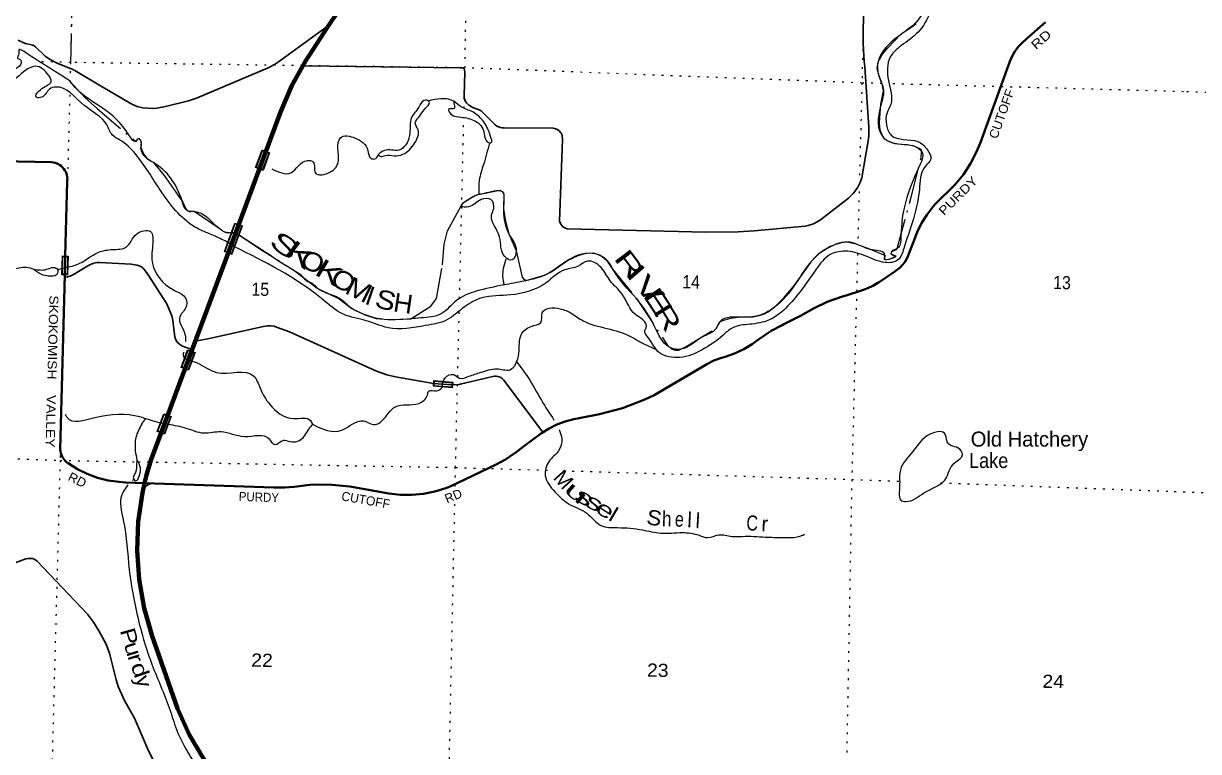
# Model space of a CAD drawing. Header units: feet. Extents: x -751810 to -497223, y -177792 to 12311.
# Drawn here: x -545283 to -529671, y -69931 to -60266 of the extents above; entities that cross this region are included whole.
import ezdxf
from ezdxf.enums import TextEntityAlignment as Align

# ---------------------------------------------------------------- set-up
doc = ezdxf.new("R2010")
doc.units = ezdxf.units.FT
doc.header["$LTSCALE"] = 80
doc.linetypes.add('DOT_DASHED', pattern=[7.7, 5, -1.2, 0.3, -1.2])
doc.linetypes.add('DOTTED', pattern=[1.5, 0.3, -1.2])
for name, color, linetype, lineweight in [('20', 7, 'Continuous', 70), ('25', 7, 'Continuous', 25), ('26', 7, 'Continuous', 40), ('29', 7, 'Continuous', 25), ('31', 7, 'Continuous', 13), ('39', 7, 'Continuous', 13), ('44', 7, 'DOT_DASHED', 13), ('57', 7, 'Continuous', 13), ('61', 7, 'Continuous', 13), ('7', 7, 'DOTTED', 13)]:
    doc.layers.add(name, color=color, linetype=linetype, lineweight=lineweight)
doc.layers.add('27', color=7, linetype='Continuous')
doc.layers.add('41', color=7, linetype='Continuous')

msp = doc.modelspace()

# ---------------------------------------------------------------- linework, layer by layer
at = {"layer": '20'}
for points in [[(-543673.17, -66366.74), (-543647.76, -66256.23), (-543596.88, -66082.82), (-543581.21, -66040.01), (-543455.31, -65702.54), (-543138.38, -64853.01), (-542564.7, -63315.28), (-542149.79, -62203.11), (-541866.69, -61444.26), (-541716.69, -61091.08), (-541530.6, -60755.51), (-541488.75, -60690.13), (-541244.48, -60315.67), (-540054.5, -58549.89), (-539938.36, -58338.09), (-539844.99, -58115.32), (-539775.42, -57884.01), (-539763.61, -57833.22), (-539650.44, -57340.41), (-539557.05, -56992.54), (-539452.56, -56713.23), (-538498.04, -54596.66), (-538448.7, -54467.88)], [(-538317.46, -73630.11), (-538357.42, -73603.44), (-541220.19, -71692.54), (-541359.99, -71592.87), (-541681.8, -71333.22), (-541843.91, -71179.28), (-542476.27, -70545.75), (-542662.64, -70336.51), (-542887.91, -70031.78), (-543080.1, -69705.17), (-543237.09, -69360.27), (-543570.98, -68400.54), (-543677.14, -68029.29), (-543743.91, -67648.98), (-543770.57, -67263.77), (-543756.81, -66877.89), (-543702.79, -66495.56), (-543673.17, -66366.74)]]:
    msp.add_lwpolyline(points, dxfattribs=at)
at = {"layer": '25'}
msp.add_lwpolyline([(-543695.58, -66464.2), (-543669.04, -66425.81), (-543647.73, -66403.01), (-543621.27, -66386.83), (-543573.23, -66370.1)], dxfattribs=at)
at = {"layer": '26'}
msp.add_line((-544727.1, -63351.61), (-544733.57, -63603.55), dxfattribs=at)
for points in [[(-543673.17, -66366.74), (-541954.4, -66424.57), (-541808.17, -66426.04), (-541687.34, -66415.67), (-541441.58, -66387.8), (-541184.17, -66388.93), (-540945.99, -66414.15), (-540426.73, -66505.22), (-540274.37, -66522.79), (-540121, -66524.34), (-539968.31, -66509.85), (-539817.98, -66479.48), (-539671.64, -66433.56), (-539614.05, -66410.72), (-539001.34, -66119.09), (-538878.14, -66053.95), (-538762.43, -65976.28), (-538760.06, -65974.51), (-538638.02, -65882.4), (-538400.1, -65704.5), (-538300.28, -65641.35), (-538194.41, -65588.99), (-538083.65, -65547.98), (-537969.21, -65518.77), (-537923, -65510.52), (-537627.5, -65453.15), (-537322.7, -65371.3), (-537028.12, -65258.03), (-536905.28, -65199.91), (-536192.78, -64785.61), (-536109.23, -64742.23), (-536021.6, -64707.83), (-535959.56, -64689.61), (-535833.88, -64646.49), (-535713.39, -64590.48), (-535599.42, -64522.18), (-535518.71, -64463.13), (-535346.96, -64348.23), (-535202.78, -64271.56), (-535178.23, -64258.51), (-535152.78, -64245.54), (-534960.82, -64147.72), (-534786.47, -64047.66), (-534605.07, -63960.67), (-534415.56, -63893.13), (-534339.14, -63872.03), (-534161.95, -63814.68), (-534136.46, -63806.43), (-534111.95, -63798), (-534065.25, -63781.93), (-533996.53, -63749.9), (-533931.53, -63710.87), (-533914.45, -63699), (-533706.43, -63558.91), (-533668.77, -63533.19), (-533634, -63503.68), (-533602.51, -63470.69), (-533574.64, -63434.6), (-533550.69, -63395.79), (-533547.53, -63389.91), (-533471.86, -63200.74), (-533408.19, -63038.02), (-533349.29, -62917.35), (-533278.1, -62803.51), (-533195.4, -62697.73), (-533163.12, -62662), (-532904.3, -62403.75), (-532794.02, -62269.43), (-532698.38, -62124.33), (-532618.44, -61970.02), (-532567.54, -61844.35), (-532176.87, -60768.72), (-532146.36, -60701.26), (-532108.97, -60637.37), (-532065.11, -60577.74), (-532015.25, -60523.01), (-531959.95, -60473.8), (-531957.02, -60471.47), (-531704.43, -60249.4)], [(-544727.1, -63351.61), (-544701.71, -62364.01), (-544700.39, -62351.4), (-544699.83, -62327.76), (-544701.74, -62304.19), (-544706.1, -62280.94), (-544712.87, -62258.28), (-544721.97, -62236.46), (-544733.31, -62215.7), (-544746.75, -62196.24), (-544762.15, -62178.3), (-544779.34, -62162.06), (-544798.14, -62147.71), (-544818.33, -62135.4), (-544839.7, -62125.27), (-544862.01, -62117.42), (-544885.02, -62111.96), (-544908.47, -62108.93), (-548666.13, -62032.5), (-548733.02, -62027.83), (-548756.3, -62025.91)], [(-543673.17, -66366.74), (-543925.5, -66358.25), (-544012.9, -66352.94), (-544157.39, -66331.94), (-544298.89, -66295.95), (-544435.86, -66245.36), (-544566.79, -66180.73), (-544690.24, -66102.78), (-544691.4, -66102.01), (-544710.6, -66087.72), (-544728.2, -66071.5), (-544744.01, -66053.54), (-544757.86, -66034.01), (-544769.59, -66013.15), (-544779.07, -65991.18), (-544786.2, -65968.33), (-544790.91, -65944.87), (-544793.14, -65921.04), (-544733.57, -63603.55)]]:
    msp.add_lwpolyline(points, dxfattribs=at)
at = {"layer": '29'}
for p, q in [((-541228.9, -60291.65), (-541861.63, -60753.12)), ((-539481.9, -60853.58), (-541571.59, -60827.9)), ((-534060.15, -61824.35), (-534145.76, -62312.79)), ((-540338.15, -64956.02), (-539835.02, -65043.29)), ((-538903.98, -64995.54), (-538384.45, -65690.83))]:
    msp.add_line(p, q, dxfattribs=at)
for points in [[(-534111.05, -60769.34), (-534124.62, -60534.5), (-534120.17, -60002.8), (-534111.28, -59887.12), (-534102.38, -59833.73), (-534064.58, -59671.33)], [(-545353.08, -60488.35), (-545261.91, -60529.51), (-545237.45, -60537.3), (-545157.39, -60555.1), (-545141.82, -60561.77), (-545125.15, -60574), (-544992.84, -60697.49), (-544950.58, -60731.97), (-544898.33, -60762.01), (-544828.28, -60795.38), (-544635.93, -60872.14), (-544601.46, -60888.83), (-544259.01, -61093.51)], [(-541861.63, -60753.12), (-541937.45, -60804.29), (-542030.84, -60855.46), (-542982.59, -61255.93), (-543089.33, -61291.53), (-543396.2, -61367.18), (-543511.84, -61389.43), (-543574.1, -61393.87), (-543629.69, -61391.65), (-543698.63, -61384.98), (-543772.01, -61367.18), (-543840.94, -61336.03), (-544259.01, -61093.51)], [(-539481.9, -60853.58), (-539459.99, -60855.4), (-539439.98, -60859.85), (-539424.41, -60868.75), (-539421.08, -60880.99), (-539419.97, -60913.25), (-539428.86, -61220.25), (-539428.3, -61237.75), (-539423.31, -61268.08), (-539414.42, -61291.44), (-539405.79, -61306.44), (-539394.95, -61320.9), (-539382.44, -61333.97), (-539364.39, -61349.28), (-539349.93, -61359.29), (-539333.24, -61369.57), (-539313.24, -61380.43), (-539226.52, -61412.69), (-539211.5, -61419.62), (-539197.61, -61429.38), (-539135.35, -61491.67), (-539015.28, -61611.8), (-538991.36, -61627.08), (-538960.23, -61641.54), (-538946.89, -61645.99), (-538927.99, -61649.33), (-538895.21, -61651.85), (-538245.94, -61656.3), (-538214.21, -61662.67), (-538194.2, -61670.45), (-538166.4, -61690.48), (-538138.61, -61723.85), (-538130.83, -61738.31), (-538125.87, -61754.18), (-538121.42, -61812.02), (-538161.44, -62888.78), (-538145.29, -62928.54), (-538116.38, -62964.14), (-538080.8, -62984.16), (-538057.82, -62991.61)], [(-534111.05, -60769.34), (-534106.04, -60841.55), (-534050.36, -61641.59)], [(-534060.15, -61824.35), (-534052.9, -61759.19), (-534051.24, -61723.59), (-534050.12, -61675.76), (-534050.36, -61641.59)], [(-535785.88, -63031.5), (-535575.46, -63020.04), (-534897.28, -62955.52), (-534855.03, -62946.62), (-534788.32, -62924.38), (-534739.41, -62899.9), (-534694.94, -62873.21), (-534319.16, -62586.22), (-534259.12, -62523.93), (-534201.31, -62446.07), (-534167.96, -62374.88), (-534145.76, -62312.79)], [(-535785.88, -63031.5), (-536217.57, -63035.94), (-538057.82, -62991.61)], [(-543043.85, -64592.66), (-543169.58, -64547.59), (-543194.04, -64535.35), (-543216.28, -64519.78), (-543240.74, -64495.3), (-543259.64, -64466.38), (-543271.87, -64428.55), (-543298.56, -64208.3), (-543310.79, -64144.89), (-543331.91, -64094.83), (-543378.61, -63988.04), (-543625.43, -63600.92), (-543689.92, -63518.61), (-543724.4, -63491.91), (-543745.52, -63481.9), (-543774.42, -63474.11), (-543850.02, -63462.99), (-544274.74, -63438.51), (-544303.65, -63439.63), (-544345.9, -63449.64), (-544391.49, -63466.33), (-544425.95, -63483.01), (-544610.51, -63592.02), (-544661.65, -63618.72), (-544683.9, -63626.52), (-544699.46, -63629.85), (-544734.32, -63632.75)], [(-543000.31, -64482.92), (-542811.57, -64448.58), (-542673.7, -64417.43), (-542095.55, -64288.39), (-542042.2, -64281.72), (-541995.5, -64279.49), (-541953.25, -64286.17), (-541922.11, -64297.29), (-541748.66, -64359.59), (-540592.36, -64880.19), (-540454.5, -64929.14), (-540338.15, -64956.02)], [(-539835.02, -65043.29), (-539585.06, -65064.32), (-539496.11, -65056.53), (-539461.65, -65050.96), (-539422.73, -65043.18), (-539045.83, -64953.08), (-539023.59, -64948.62), (-539002.47, -64948.63), (-538980.23, -64951.96), (-538962.44, -64956.41), (-538941.32, -64965.31), (-538929.09, -64973.1), (-538903.98, -64995.54)], [(-545855.84, -67426.89), (-545608.48, -67473.34), (-545566.23, -67475.57), (-545543.98, -67475.57), (-545497.29, -67466.67), (-545428.35, -67439.97), (-545250.46, -67374.33), (-545223.76, -67368.77), (-545188.19, -67366.55), (-545162.62, -67368.77), (-545141.49, -67377.67), (-545118.15, -67389.9), (-545099.23, -67404.37), (-544432.1, -68107.45), (-544350.95, -68212.01), (-544280.88, -68329.94), (-544186.39, -68499.03), (-544138.56, -68623.63), (-544052.96, -68977.38), (-544022.93, -69068.62), (-543933.97, -69264.41), (-543809.44, -69486.9), (-543622.65, -69922.99), (-543530.37, -70103.2)]]:
    msp.add_lwpolyline(points, dxfattribs=at)
at = {"layer": '31'}
for p, q in [((-539828.48, -65007.47), (-539579.34, -65028.14)), ((-539579.34, -65028.14), (-539585.54, -65102.89))]:
    msp.add_line(p, q, dxfattribs=at)
msp.add_lwpolyline([(-539585.54, -65102.89), (-539834.68, -65082.22), (-539828.48, -65007.47)], dxfattribs=at)
msp.add_lwpolyline([(-539821.16, -65016.1), (-539587.97, -65035.45), (-539592.85, -65094.25), (-539826.04, -65074.9)], close=True, dxfattribs=at)
at = {"layer": '39'}
for p, q in [((-544828.1, -63533.13), (-544692.23, -63498.33)), ((-543814.72, -66325.57), (-543837.69, -66331.32))]:
    msp.add_line(p, q, dxfattribs=at)
for points in [[(-544662.01, -61036.22), (-544681.94, -61020.48), (-544848.55, -60912.51), (-545237.34, -60663.27), (-545344.96, -60618.87), (-545343.87, -60663.17), (-545359.35, -60731.3), (-545327.45, -60744.01), (-545312.25, -60786.58), (-545392.43, -60873.56), (-545606.38, -61014.24), (-546026.52, -61114.61), (-546174.1, -61155.96), (-546154.71, -61190.57), (-546314.14, -61221.63), (-546592.03, -61149.7), (-547047.84, -60933.35), (-547239.88, -60889.29), (-547764.53, -60697.74), (-548217.11, -60519.69), (-548573.61, -60166.43), (-548875.48, -59600.89), (-548958.25, -59424.13), (-548967.19, -59272.99)], [(-533159.2, -59941.77), (-533217.92, -60076.17), (-533372.41, -60354.9), (-533591.25, -60537.75), (-533765.64, -60709.41), (-533790.25, -61024.93), (-533760.61, -61341.53), (-533809.14, -61453.29), (-533816.45, -61612.16), (-533752.97, -61750.28), (-533400.95, -61833.75), (-533272.56, -61942.97), (-533228.88, -62066.61), (-533303.25, -62163.77), (-533379.97, -62472.22), (-533475.46, -62911.13), (-533587.08, -63255.12), (-533664.53, -63404.55), (-533834.09, -63439.43), (-534085.61, -63355.95), (-534331.49, -63290.7), (-534563.53, -63334.4), (-534754.58, -63533.91), (-535126.31, -64015.66), (-535373.36, -64201.98), (-535633.83, -64259.22), (-535868, -64308.92), (-535988.58, -64405.16), (-536265.93, -64598.94), (-536561.46, -64699.76), (-536831.53, -64638.05), (-536982.11, -64435.8), (-537026.33, -64338.31), (-537007.58, -64306.47), (-537055.61, -64198.84), (-537152.68, -64130.5), (-537327.97, -63859.32), (-537487.09, -63681.05), (-537608.13, -63507.57), (-537789.25, -63421.45), (-537913.22, -63487.43), (-538091.1, -63536.24), (-538339.87, -63708.44), (-538813.53, -63870.14), (-539192.2, -63908.93), (-539423.81, -64029.14), (-539658.52, -64201.62), (-539939.45, -64276.56), (-540438.49, -64304.92), (-540730.03, -64212.59), (-541031.75, -64126.1), (-541324.9, -63917), (-542477.58, -63229.48)], [(-533240.04, -59811.66), (-533395.7, -60217.56), (-533641.16, -60424.05), (-533932.22, -60794.67), (-533910.09, -60988.34), (-533858.63, -61124.22), (-533895.8, -61367.03), (-533860.04, -61776.34), (-533748.94, -61846.98), (-533414.54, -61907.95), (-533349.36, -61963.59), (-533390.1, -62184.19), (-533626.07, -63099.37), (-533673.47, -63253.41), (-533750.73, -63296.16), (-533753.32, -63324.29), (-533691.71, -63357.72), (-533760.68, -63388.56), (-533841.25, -63397.02), (-533838.16, -63344.75), (-534003.46, -63271.03), (-534298.86, -63170.57), (-534599.92, -63247.13), (-534769.33, -63372.6), (-535025.78, -63721.77), (-535307.63, -64036.22), (-535543.18, -64152.32), (-535796.66, -64163.4), (-536029.08, -64225.22), (-536083.27, -64318.75), (-536258.34, -64425.98), (-536549.17, -64591.31), (-536707.31, -64560), (-536892.81, -64296.67), (-537104.91, -63958.34), (-537416.75, -63583.82), (-537565.24, -63377.58), (-537835.43, -63321.91), (-538068.64, -63421.96), (-538368.01, -63611.27), (-538601.64, -63680.02)], [(-542473.78, -63231.52), (-542623.39, -63142.51), (-542802.63, -63062.47), (-543009.63, -62963.77), (-543458.06, -62487.91), (-543795.66, -61998.15), (-544004.84, -61810.84), (-544098.07, -61750.62), (-544175.6, -61612.21), (-544479.73, -61350.56), (-544852.62, -61109.69), (-544937.63, -61138.19), (-545040.32, -61244.85), (-545110.68, -61245.47), (-545039.97, -61130.13), (-544915.37, -61033.97), (-544947.91, -60954.82), (-545126.32, -60834.55), (-545219.4, -60864.91), (-545458.45, -61053.4), (-545808.73, -61177.29), (-546082.74, -61306.72), (-546638.25, -61344.02), (-546971.66, -61234.76), (-547034.62, -61169.11), (-546961.75, -61144.38), (-546832.28, -61201.29), (-546690.75, -61258.44), (-546638.39, -61253.44), (-546717.43, -61187.47), (-546969.76, -61045.6), (-547231.79, -60984.05)], [(-542418.55, -63075.33), (-542513.89, -63043.81), (-542578.38, -63043.81), (-542616.19, -63029.9), (-542729.9, -62947.17), (-543001.49, -62764.66), (-543109.69, -62748.43), (-543175.43, -62622.33), (-543556.85, -62113.58), (-543638.23, -62063.66), (-543721.71, -61921.11), (-543721.81, -61828.52), (-543751.24, -61793.72), (-543792.17, -61829.14), (-543873.09, -61757.09), (-544571.84, -61139.4), (-544661.77, -61036.45)], [(-540572.02, -62011.7), (-540486.35, -61951), (-540295.32, -61946.73), (-540154.67, -61754.28), (-540127.62, -61515.29), (-540030.28, -61376.32), (-539935.91, -61283.59), (-539894.14, -61304.55), (-539956.57, -61407.97), (-540024.87, -61503.24), (-540076.72, -61580.71), (-540040.54, -61678.04), (-540084.33, -61852.29), (-540242.19, -62002.13), (-540357.17, -62021.99), (-540473.66, -62017.67), (-540536.23, -62030.52), (-540572.02, -62011.7)], [(-539903.26, -61290.52), (-539736.47, -61261.37), (-539640.12, -61267.31), (-539564.35, -61296.99)], [(-539564.35, -61296.99), (-539451.5, -61379.74), (-539294.19, -61451.29), (-539168.06, -61572.54), (-539075.57, -61765.59), (-539071.25, -61848.2), (-539103.35, -61845.56), (-539170.43, -61687.23), (-539306.23, -61547.67), (-539496.31, -61505.66), (-539627.62, -61440.66), (-539634.95, -61406.3), (-539558.31, -61393.72), (-539561.29, -61343.34), (-539564.35, -61296.99)], [(-541984.76, -62195.05), (-541730.61, -62248.39), (-541510.13, -62083.69), (-541434.2, -62105.32), (-541406.93, -62244.74), (-541201.75, -62236.73), (-541107.05, -62127.91), (-541104.94, -61928.68), (-541071.77, -61782.4), (-540874.88, -61786.3), (-540707.43, -61950.64), (-540667.36, -62054.09), (-540613.28, -62063.21), (-540580.51, -62033.67), (-540572.02, -62011.7)], [(-539092.73, -61854.24), (-539169.65, -62136.1), (-539226.29, -62348.33), (-539232.08, -62531.38)], [(-539232.08, -62531.38), (-539374.22, -62601.03), (-539464.53, -62691.83), (-539368.22, -62699.78), (-539203.44, -62604.41), (-539066.87, -62609.13), (-539035, -62720.47), (-539062.86, -62804.45), (-538956.38, -63098.42), (-538889.45, -63361.41), (-538789.87, -63405.65), (-538735.14, -63285.97), (-538834.92, -63056.55), (-538905.03, -62753.23), (-538900.28, -62620.48), (-538921.85, -62497.27), (-539030.22, -62489.09), (-539155.45, -62518.81), (-539232.08, -62531.38)], [(-548924.42, -63890.88), (-548644.24, -63683.42), (-548602.31, -63599.71), (-548533.98, -63502.43), (-548373.71, -63527.75), (-548063.42, -63588.24), (-547916.81, -63496.55), (-547780.62, -63422.76), (-547557.1, -63499.65), (-547408.92, -63526.74), (-547121.99, -63550.54), (-546984.02, -63390.23), (-546914.13, -63023.28), (-546736.72, -62899.98), (-546613.79, -62884.3), (-546558.77, -62750.54), (-546355.86, -62657.94), (-546263.1, -62740.29), (-546212.34, -62910.37), (-546071.11, -62981.61), (-545831.97, -63080.95), (-545754.68, -63231.43), (-545668.86, -63357.92), (-545441.01, -63517.42), (-545243.7, -63501.2), (-545148.17, -63528.21)], [(-544692.23, -63498.33), (-544581.79, -63470.04), (-544282.88, -63302.86), (-544099.22, -63266.24), (-543917.7, -63235.62), (-543779.43, -63061.23), (-543595.85, -63028.64), (-543567.49, -63212.37), (-543568.46, -63453.88), (-543290.23, -63801.57), (-543125.8, -63917.55), (-543126.29, -64038.31), (-543207.22, -64161.5), (-543133.81, -64402.48), (-543128.02, -64488.04)], [(-540134.29, -64187.07), (-540542.61, -64188.13), (-540856.04, -64085.3), (-540956.56, -64022.5), (-540998.62, -63981.84), (-541153.33, -63882.16), (-541356.56, -63795.6), (-541479.75, -63701.61), (-541528.58, -63680.68), (-541540.75, -63663.13), (-541663.27, -63562.08), (-542418.55, -63075.33)], [(-545146.16, -63528.25), (-544975.35, -63529.62), (-544882.39, -63505.3), (-544830.65, -63530.48), (-544840.06, -63596.71), (-544955.08, -63618.59), (-545041.09, -63598.77), (-545148.17, -63528.21)], [(-538873.13, -63394.57), (-538908.81, -63520.04), (-538916.91, -63620.52), (-538895.85, -63738.23)], [(-538601.64, -63680.02), (-538632.87, -63686.53), (-538899.23, -63737.61), (-539266.76, -63820.91), (-539528.55, -63942.53), (-539735.25, -64121.6), (-540001.66, -64174.69), (-540134.29, -64187.07)], [(-539717.38, -65092.65), (-539678.37, -64968.1), (-539570.97, -64925.95), (-539489.55, -64973.86), (-539366.46, -64950.13), (-539204.57, -64896.98), (-538992.57, -64850.86), (-538821.97, -64862.29), (-538700.95, -64647.3), (-538669.68, -64398.34), (-538538.77, -64288.21), (-538409.02, -64234.42), (-538390.33, -64107.99), (-538154.02, -64052.29), (-538004.54, -64113.62), (-537845.81, -64213.38), (-537528.31, -64314.27), (-537216.97, -64421.08), (-537002.31, -64538.05), (-536887.02, -64588.75)], [(-543152.62, -64629.19), (-543162.72, -64669.59), (-543043.66, -64746.14)], [(-543043.66, -64746.14), (-542982.57, -64767.78), (-542719.94, -64897.78), (-542222.48, -64945.88), (-542139.41, -65108.55), (-542009.2, -65324.48), (-541693.46, -65509.88), (-541468.93, -65538.48), (-541443.81, -65587.29)], [(-538733.97, -64752.56), (-538578.13, -64965.71), (-538402.13, -65268.24), (-538234.5, -65530.26)], [(-541443.81, -65587.29), (-541053.49, -65665.47), (-540763.53, -65542.39), (-540611.8, -65591.69), (-540522.36, -65543.15), (-540341.57, -65353.5), (-540029.12, -65309.37), (-539916.29, -65198.89), (-539897.13, -65146.93), (-539794.58, -65144.94), (-539725.35, -65102.03), (-539717.38, -65092.65)], [(-543358.06, -65591.37), (-543475.43, -65567.16), (-543737.13, -65489.52), (-544334.33, -65501.84), (-544702.08, -65498.58), (-544726.22, -65455.23)], [(-543709.97, -65579.39), (-543788.99, -65762.23), (-543796.67, -65939.2), (-543775.05, -66060.4)], [(-541443.81, -65587.29), (-541495.41, -65652.69), (-541613.09, -65803.33), (-541740.08, -65820.94), (-541830.16, -65803.05), (-541941.86, -65859.21), (-542010.77, -65789.41), (-542343.66, -65752.62), (-542657.88, -65688.03), (-542885.37, -65705.66), (-543119.18, -65640.64), (-543358.52, -65591.27)], [(-538166.3, -65657.25), (-538128.86, -65812.02), (-538173.2, -65939.34), (-538298.49, -66075.8), (-538350.97, -66269.31), (-538222.54, -66481.47), (-538040.09, -66643.22), (-537798.01, -66768.86), (-537611.47, -66928.74), (-537388.58, -66958.99), (-537058.8, -66989.1), (-536816.15, -67032.17), (-536527.53, -67024.52), (-536306.84, -67060.74), (-536192.85, -67091.07), (-536047.67, -67054.64), (-535869.67, -67074.61), (-535690.14, -67073.07), (-535390.07, -67085.98), (-535180.46, -67089.57), (-535004.77, -67081.85), (-534904.86, -67047.2)], [(-533641.08, -66355.79), (-533631.64, -66190.93), (-533469.9, -65950.58), (-533179.21, -65694.68), (-533044.76, -65705.39), (-533008.92, -65818.82), (-532959.73, -65870.11), (-532863.91, -65902.2), (-532807.44, -65989.87), (-532897.92, -66088.72), (-532972.11, -66177.83), (-533018.72, -66293.65), (-533318.43, -66499.05), (-533557.95, -66613.06), (-533625.93, -66595.62), (-533645.91, -66492.57), (-533641.08, -66355.79)], [(-543775.05, -66060.4), (-543728.95, -66163.97), (-543745.34, -66276.36), (-543792.84, -66337.82), (-543818.54, -66317.18), (-543796.54, -66225.03), (-543779.94, -66102.57), (-543775.05, -66060.4)], [(-543898.21, -66389.96), (-543933.67, -66441.7), (-543977.61, -66525.37), (-543958.26, -66853.84), (-543877.47, -67515.64), (-543743.59, -68234.86), (-543572.06, -68785.74), (-543346.58, -69351.78), (-543248.01, -69639.55), (-542735.95, -70440.73), (-542384.42, -70840.19), (-541879.1, -71383.6), (-541288.94, -72101.79), (-541013.51, -72487.67)]]:
    msp.add_spline(points, degree=3, dxfattribs=at)
at = {"layer": '44'}
msp.add_line((-542519.33, -63041.75), (-542418.55, -63075.33), dxfattribs=at)
for points in [[(-535445.76, -39839.62), (-538913.04, -39786.94), (-538796.19, -42371.08), (-540116.99, -42368.18), (-540042.84, -44970.83), (-544251.08, -44928.57), (-544400.55, -50281.53), (-544543.34, -55477.94), (-544663.55, -61034.87)], [(-535724.08, -64159.52), (-535592.08, -64159.1), (-535524.33, -64148.03), (-535445.76, -64122.77), (-535388.39, -64094.99), (-535299.21, -64028.41), (-535181.33, -63907.67), (-535053.8, -63756.52), (-534787.74, -63394.77), (-534701.82, -63309.56), (-534619.69, -63257.72), (-534503.96, -63201.08), (-534410.22, -63171.33), (-534341.27, -63165.24), (-534235.14, -63187.09), (-534041.44, -63256.32), (-533835.78, -63346.64), (-533845.49, -63392.03), (-533814.65, -63400.4), (-533776.9, -63394.25), (-533689.42, -63352.92), (-533744.52, -63331.08), (-533754.38, -63319.62), (-533746.12, -63291.6), (-533683.91, -63266.74), (-533672.96, -63251.92), (-533484.96, -62555.47), (-533355.57, -62043.12), (-533349.31, -61985.61), (-533350.32, -61957.02), (-533356.47, -61944.46), (-533380.31, -61924.64), (-533419.93, -61905.63), (-533462.53, -61891.37), (-533521.06, -61880.48), (-533660.65, -61867.76), (-533726.65, -61854.44), (-533785.56, -61833.38), (-533821.79, -61815.66), (-533850.08, -61790.9), (-533875.61, -61745.87), (-533894.72, -61692.84), (-533904.57, -61645.69), (-533909.66, -61580.92), (-533892.6, -61336.96), (-533857.93, -61159.99), (-533875.32, -61068.95), (-533920.28, -60952.51), (-533939.7, -60862.04), (-533925.01, -60776.12), (-533867.54, -60672.35), (-533800.69, -60588.12), (-533624.45, -60408.43), (-533464.51, -60302.05), (-533424.18, -60264.87)], [(-544663.55, -61034.87), (-544468, -61247.17), (-544300.77, -61400.56), (-543794, -61827.52), (-543783.19, -61828.4), (-543762.53, -61797.98), (-543751.82, -61793.34), (-543726.08, -61821.21), (-543717.25, -61841.31), (-543717.55, -61865.3), (-543723.69, -61912.67), (-543688.5, -61996.18), (-543633.59, -62067.98), (-543596.43, -62088.84), (-543561.36, -62109.08), (-543415.01, -62284.3), (-543194.43, -62594.18), (-543166.12, -62638.07), (-543125.99, -62726.72), (-543101.57, -62754.87), (-543083.23, -62760.35), (-543062.94, -62760.27), (-543014.01, -62759.38), (-542605.55, -63035.26), (-542571.7, -63045.34), (-542519.58, -63041.78), (-542418.55, -63075.33), (-542323.38, -63134.97), (-541697.11, -63538.41), (-541381.51, -63779.69), (-541089.05, -63919.43), (-540918.86, -64049.7), (-540745.51, -64135.66), (-540596.5, -64180.85), (-540439.25, -64194.47), (-540134.29, -64187.07), (-539872.34, -64017.94), (-539793.22, -63915.02), (-539716.49, -63467.85), (-539694.77, -63197.02), (-539650.79, -63020.36), (-539473.49, -62695.8), (-539435.07, -62643.66), (-539435.07, -62643.66), (-539355.66, -62591.85), (-539259.64, -62541.63), (-538954.16, -62478.76), (-538924.34, -62494.8), (-538901.71, -62529.62), (-538906.26, -62723.48), (-538884.1, -62874.41), (-538833.74, -63060.52), (-538735.81, -63282.82), (-538656.65, -63633.37), (-538640.83, -63654.23), (-538601.64, -63680.02), (-538346.34, -63602.06), (-538274.65, -63567.04), (-538053.3, -63413.63), (-537911.14, -63348.11), (-537805.34, -63314.51), (-537714.83, -63310.68), (-537617.2, -63339.51), (-537542.28, -63402.43), (-537453.15, -63533.17), (-537135.75, -63916.46), (-536731.7, -64531.1), (-536670.04, -64588.15), (-536621.19, -64602.66), (-536577.62, -64601.26), (-536478.58, -64552.99), (-536077.65, -64314.34), (-536034.5, -64228.69), (-535978.2, -64202.46), (-535885.45, -64177.08), (-535793.47, -64163), (-535724.08, -64159.52)]]:
    msp.add_lwpolyline(points, dxfattribs=at)
at = {"layer": '57'}
for p, q in [((-542613.41, -63295.08), (-542472.72, -62914.86)), ((-542472.72, -62914.86), (-542374.25, -62951.3)), ((-542514.94, -63331.52), (-542374.25, -62951.3)), ((-542514.94, -63331.52), (-542613.41, -63295.08))]:
    msp.add_line(p, q, dxfattribs=at)
for points in [[(-542112.34, -61945.21), (-542013.82, -61981.51), (-542100.25, -62216.1), (-542198.77, -62179.8)], [(-542107.6, -61955.48), (-542024.09, -61986.25), (-542104.98, -62205.82), (-542188.49, -62175.05)], [(-542467.99, -62925.14), (-542384.53, -62956.02), (-542519.66, -63321.23), (-542603.12, -63290.35)], [(-543101.57, -64598.65), (-543003.17, -64635.26), (-543090.35, -64869.57), (-543188.76, -64832.95)], [(-543096.86, -64608.93), (-543013.45, -64639.96), (-543095.05, -64859.28), (-543178.47, -64828.24)], [(-543418.28, -65447.49), (-543320.04, -65484.55), (-543408.28, -65718.46), (-543506.52, -65681.4)], [(-543413.61, -65457.79), (-543330.34, -65489.21), (-543412.94, -65708.15), (-543496.21, -65676.73)]]:
    msp.add_lwpolyline(points, close=True, dxfattribs=at)
at = {"layer": '61'}
for p, q in [((-544771.12, -63601.67), (-544765.64, -63351.73)), ((-544765.64, -63351.73), (-544690.66, -63353.38))]:
    msp.add_line(p, q, dxfattribs=at)
msp.add_lwpolyline([(-544690.66, -63353.38), (-544696.13, -63603.32), (-544771.12, -63601.67)], dxfattribs=at)
msp.add_lwpolyline([(-544757.82, -63359.9), (-544698.82, -63361.19), (-544703.94, -63595.14), (-544762.94, -63593.85)], close=True, dxfattribs=at)
at = {"layer": '7'}
for p, q in [((-529869.07, -61171.14), (-533787.99, -61065.74)), ((-544668.24, -61211.88), (-544724.67, -63352.18)), ((-539489.15, -63920.28), (-539432.26, -61519.05)), ((-533098.45, -66362.85), (-529993.19, -66478.25))]:
    msp.add_line(p, q, dxfattribs=at)
at = {"layer": '7', "linetype": 'Continuous'}
msp.add_line((-543709.97, -65579.39), (-543658.85, -65508.87), dxfattribs=at)
at = {"layer": '7'}
for points in [[(-544275, -39308.42), (-544253.57, -39697.23), (-544251.08, -44928.57), (-544400.55, -50281.53), (-544543.34, -55477.94), (-544656.95, -60783.46), (-544663.58, -61034.84)], [(-539429.24, -61391.19), (-539416.54, -60855.09), (-539335.4, -55661.64), (-539060.97, -50160.03), (-538676.74, -44986.68), (-538913.04, -39786.94), (-538968.83, -39435.4)], [(-533879.94, -51095.33), (-534014.11, -55807.33), (-534142.63, -61056.2), (-534197.53, -63198.84)], [(-533877.97, -61063.32), (-534142.63, -61056.2), (-539416.54, -60855.09), (-544656.95, -60783.46), (-545066.06, -60772.86)], [(-507545.66, -61688.39), (-512825.3, -61512.95), (-518139.66, -61439.33), (-523469.1, -61325.06), (-528844.89, -61205), (-529869.07, -61171.14)], [(-534200.71, -63323.18), (-534277.46, -66319.03), (-534377.17, -71632.88), (-534458.59, -76937.03), (-534595.13, -82282.35)], [(-544731.27, -63602.54), (-544796.22, -66066.33), (-544938.11, -71379.35), (-545117.98, -76681.55), (-545251.72, -81988.68)], [(-539547.49, -66411.94), (-539542.2, -66160.37), (-539492.92, -64079.63)], [(-561161.28, -65655.46), (-560696.44, -65662.73), (-555490.9, -65767.89), (-550152.5, -65863.59), (-544796.22, -66066.33), (-543780.04, -66084.52)], [(-543757.99, -66084.91), (-539542.2, -66160.37), (-538277.92, -66198.47)], [(-537991.79, -66207.09), (-534277.46, -66319.03), (-533640.4, -66342.7)], [(-529993.19, -66478.25), (-529019.22, -66510.92), (-523641.52, -66635.05)], [(-539787.16, -77773.46), (-539769.91, -76795.56), (-539653.84, -71467.95), (-539552.43, -66646.5)]]:
    msp.add_lwpolyline(points, dxfattribs=at)

# ---------------------------------------------------------------- texts
at = {"layer": '27'}
for s, rotation, width, p in [('RD', 41.321, 1.25, (-531830.29, -60620.09)), ('CUTOFF', 70.039, 1.05, (-532346.55, -61807.1)), ('PURDY', 44.937, 1.15, (-533052.07, -62823.34)), ('SKOKOMISH    VALLEY', 268.528, 1.15, (-544937.25, -63873.88)), ('RD', 333.552, 1.05, (-544702.54, -66324.99)), ('PURDY', 358.073, 0.95, (-542423.86, -66604.19))]:
    msp.add_text(s, height=120, rotation=rotation, dxfattribs=dict(at, width=width)).set_placement(p)
for s, rotation, p in [('CUTOFF', 350.052, (-541065.8, -66595.25)), ('RD', 22.453, (-539655.19, -66637.83))]:
    msp.add_text(s, height=120, rotation=rotation, dxfattribs=at).set_placement(p)
at = {"layer": '41'}
for s, height, rotation, width, p in [('S', 250, 324.051, 1.7, (-542037.75, -63199.65)), ('K', 250, 323.424, 1.7, (-541834.63, -63322.8)), ('O', 250, 334.935, 1.15, (-541627.46, -63481.58)), ('R', 250, 307.096, 1.65, (-537450.53, -63382.03)), ('K', 250, 328.762, 1.55, (-541431.66, -63586.99)), ('O', 250, 331.959, 1.2, (-541226.46, -63717.93)), ('I', 250, 310.697, 1.65, (-537286.49, -63594.46)), ('M', 250, 333.883, 1.2, (-541030.2, -63838.81)), ('V', 250, 308.917, 1.7, (-537184.62, -63727.45)), ('S', 250, 344.428, 1.2, (-540632.02, -64022.17)), ('H', 250, 351.59, 1.05, (-540380.43, -64085.72)), ('E', 250, 303.434, 1.7, (-537063.23, -63873.17)), ('R', 250, 301.843, 1.5, (-536927.47, -64084.21)), ('P', 200, 285.584, 1.25, (-544003.52, -68322.65)), ('u', 200, 287.228, 1.25, (-543951.36, -68509.65)), ('r', 200, 287.007, 1.25, (-543902.56, -68664.85)), ('d', 200, 289.157, 1.35, (-543860.24, -68784.94)), ('y', 200, 286.564, 1.15, (-543801.93, -68953.55))]:
    msp.add_text(s, height=height, rotation=rotation, dxfattribs=dict(at, width=width)).set_placement(p)
msp.add_text('I', height=250, rotation=340.879, dxfattribs=at).set_placement((-540760.76, -63982.9))
msp.add_text('Old Hatchery', height=200, dxfattribs=at).set_placement((-532697.09, -65883.2))
at = {"layer": '41', "width": 0.9}
msp.add_text('Lake', height=200, dxfattribs=at).set_placement((-532719.78, -66167.49))
at = {"layer": '41'}
for s, rotation, p in [('M', 311.962, (-538182.1, -66386.68)), ('l', 357.399, (-536436.64, -66955.25)), ('l', 356.6, (-536329.06, -66966.05)), ('r', 357.575, (-535437.54, -67007.18))]:
    msp.add_text(s, height=200, rotation=rotation, dxfattribs=at).set_placement(p, align=Align.CENTER)
for s, rotation, width, p in [('u', 318.406, 2.05, (-538002.17, -66568.75)), ('s', 329.712, 1.75, (-537875.88, -66639.64)), ('s', 332.519, 1.65, (-537743.71, -66713.26)), ('e', 327.146, 1.55, (-537605.85, -66802.33)), ('l', 329.351, 1.25, (-537493.03, -66870.37)), ('S', 350.037, 1.1, (-536919.7, -66926.66)), ('h', 358.398, 0.85, (-536738.32, -66941.7)), ('e', 356.148, 0.8, (-536573.93, -66945.94)), ('C', 357.498, 0.8, (-535604.65, -66996.73))]:
    msp.add_text(s, height=200, rotation=rotation, dxfattribs=dict(at, width=width)).set_placement(p, align=Align.CENTER)
at = {"layer": '7'}
for s, width, p in [('14', 0.9, (-536530.44, -63780.84)), ('13', 0.9, (-531603.15, -63790.41)), ('15', 0.9, (-542254.84, -63879.59)), ('22', 1.1, (-542257.94, -68803.72)), ('23', 1.1, (-536999.56, -68936.36)), ('24', 1.1, (-531746.22, -69085.12))]:
    msp.add_text(s, height=175, rotation=358.865, dxfattribs=dict(at, width=width)).set_placement(p)

doc.saveas('drawing.dxf')
